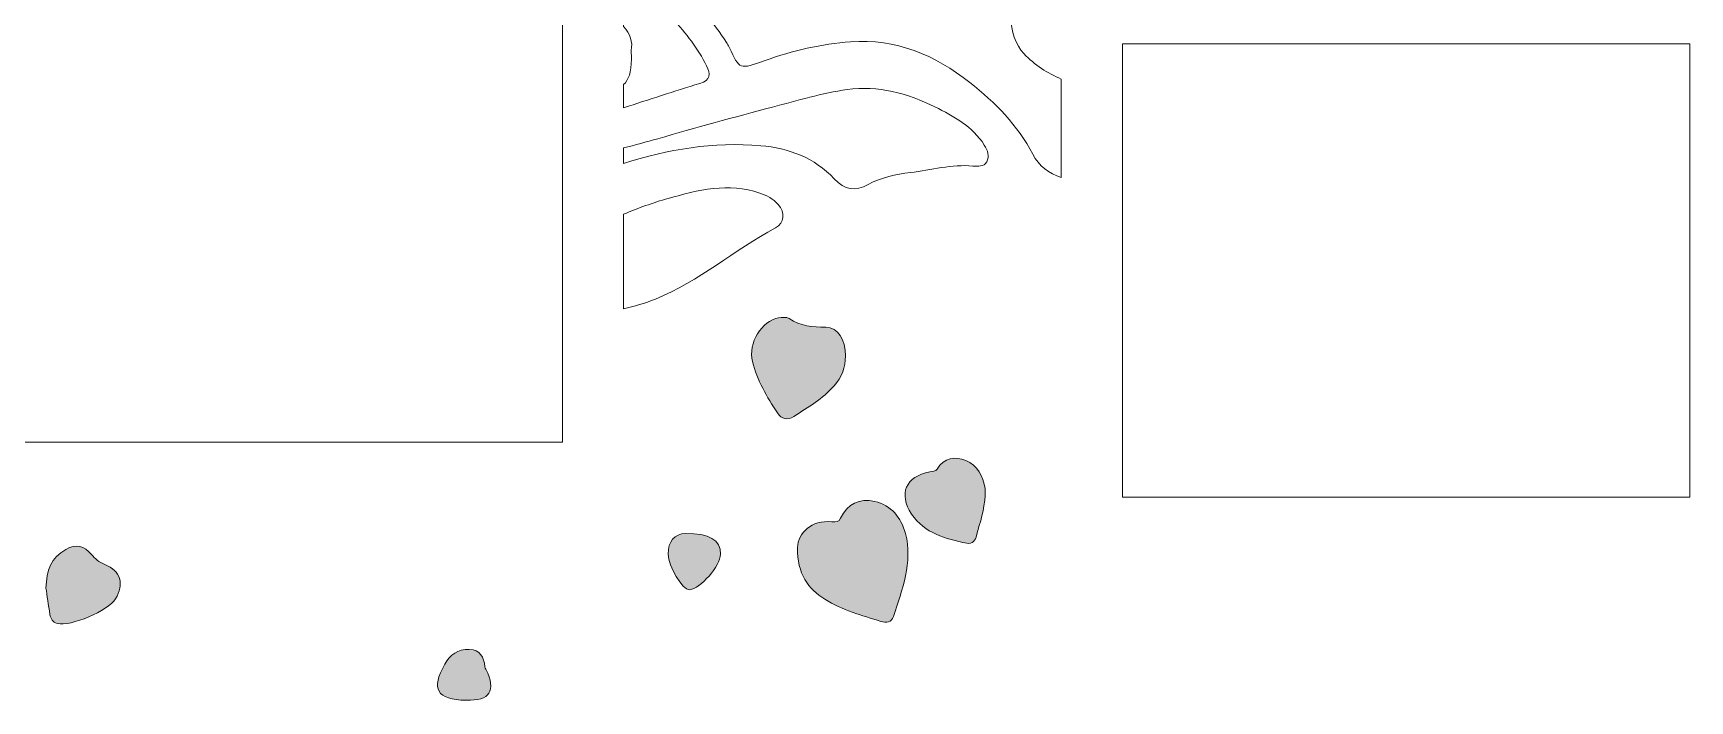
# Model space of a CAD drawing. Header units: inches. Extents: x 0 to 12, y -12 to 0.
# Drawn here: x 2.506 to 6.261, y -9.073 to -7.559 of the extents above; entities that cross this region are included whole.
import ezdxf

# ---------------------------------------------------------------- set-up
doc = ezdxf.new("R2010")
doc.units = ezdxf.units.IN
doc.header["$MEASUREMENT"] = 0
doc.layers.add('Layer 1', color=7, linetype='Continuous')

# ---------------------------------------------------------------- blocks, each defined once
blk = doc.blocks.new('block 2')
at = {"layer": 'Layer 1', "true_color": 0xffffff}
h = blk.add_hatch(color=7, dxfattribs=at)
h.dxf.hatch_style = 2
edge = h.paths.add_edge_path()
edge.add_spline(control_points=[(4.3469, -8.2905), (4.3466, -8.2538), (4.3308, -8.2266), (4.3023, -8.2256), (4.2726, -8.2247), (4.2449, -8.2236), (4.2195, -8.2058), (4.2139, -8.2018), (4.2033, -8.2033), (4.1954, -8.2045), (4.1572, -8.2103), (4.1259, -8.2616), (4.1363, -8.3033), (4.1469, -8.3459), (4.1686, -8.3838), (4.1929, -8.42), (4.2027, -8.4346), (4.2152, -8.4371), (4.2303, -8.4277), (4.2627, -8.4073), (4.2955, -8.3877), (4.3212, -8.3584), (4.3385, -8.3388), (4.3475, -8.3166), (4.3469, -8.2905)], knot_values=[0, 0, 0, 0, 1, 1, 1, 2, 2, 2, 3, 3, 3, 4, 4, 4, 5, 5, 5, 6, 6, 6, 7, 7, 7, 8, 8, 8, 8], degree=3, periodic=1)
h = blk.add_hatch(color=7, dxfattribs=at)
h.dxf.hatch_style = 2
edge = h.paths.add_edge_path()
edge.add_spline(control_points=[(4.6224, -8.7152), (4.635, -8.7178), (4.6415, -8.7085), (4.6443, -8.6978), (4.6523, -8.6679), (4.6622, -8.6384), (4.6635, -8.6071), (4.6635, -8.6019), (4.6641, -8.5967), (4.6634, -8.5916), (4.6595, -8.5632), (4.6466, -8.5388), (4.62, -8.5279), (4.5955, -8.5178), (4.5709, -8.5211), (4.5548, -8.5472), (4.5513, -8.5529), (4.5443, -8.5526), (4.5381, -8.5537), (4.4841, -8.5632), (4.4663, -8.6037), (4.497, -8.6492), (4.5267, -8.6932), (4.5742, -8.7055), (4.6224, -8.7152)], knot_values=[0, 0, 0, 0, 1, 1, 1, 2, 2, 2, 3, 3, 3, 4, 4, 4, 5, 5, 5, 6, 6, 6, 7, 7, 7, 8, 8, 8, 8], degree=3, periodic=1)
h = blk.add_hatch(color=7, dxfattribs=at)
h.dxf.hatch_style = 2
edge = h.paths.add_edge_path()
edge.add_spline(control_points=[(4.2386, -8.7251), (4.2373, -8.7856), (4.2629, -8.8187), (4.3006, -8.8424), (4.3394, -8.8668), (4.3839, -8.879), (4.4274, -8.8927), (4.4397, -8.8966), (4.4513, -8.8947), (4.4557, -8.8812), (4.4755, -8.8202), (4.5002, -8.7591), (4.4831, -8.6932), (4.4738, -8.6574), (4.451, -8.6293), (4.4133, -8.6205), (4.3792, -8.6126), (4.3519, -8.6258), (4.3361, -8.6582), (4.3316, -8.6676), (4.3262, -8.6677), (4.3165, -8.6668), (4.2702, -8.6625), (4.2388, -8.6918), (4.2386, -8.7251)], knot_values=[0, 0, 0, 0, 1, 1, 1, 2, 2, 2, 3, 3, 3, 4, 4, 4, 5, 5, 5, 6, 6, 6, 7, 7, 7, 8, 8, 8, 8], degree=3, periodic=1)
h = blk.add_hatch(color=7, dxfattribs=at)
h.dxf.hatch_style = 2
edge = h.paths.add_edge_path()
edge.add_spline(control_points=[(3.9937, -8.8207), (4.0183, -8.8186), (4.0637, -8.7667), (4.0639, -8.7405), (4.0641, -8.7077), (4.0388, -8.6928), (3.9838, -8.6934), (3.9597, -8.6936), (3.945, -8.7114), (3.9452, -8.74), (3.9453, -8.7674), (3.9781, -8.822), (3.9937, -8.8207)], knot_values=[0, 0, 0, 0, 1, 1, 1, 2, 2, 2, 3, 3, 3, 4, 4, 4, 4], degree=3, periodic=1)
h = blk.add_hatch(color=7, dxfattribs=at)
h.dxf.hatch_style = 2
edge = h.paths.add_edge_path()
edge.add_spline(control_points=[(2.5605, -8.8973), (2.5912, -8.9047), (2.676, -8.869), (2.6927, -8.8416), (2.7131, -8.8082), (2.7043, -8.7779), (2.6683, -8.7635), (2.6552, -8.7583), (2.6464, -8.751), (2.6375, -8.7402), (2.6224, -8.7218), (2.6035, -8.7159), (2.5798, -8.7294), (2.5467, -8.7481), (2.5362, -8.7772), (2.535, -8.8169), (2.5375, -8.834), (2.5404, -8.8555), (2.5441, -8.877), (2.5457, -8.8864), (2.5497, -8.8947), (2.5605, -8.8973)], knot_values=[0, 0, 0, 0, 1, 1, 1, 2, 2, 2, 3, 3, 3, 4, 4, 4, 5, 5, 5, 6, 6, 6, 7, 7, 7, 7], degree=3, periodic=1)
h = blk.add_hatch(color=7, dxfattribs=at)
h.dxf.hatch_style = 2
edge = h.paths.add_edge_path()
edge.add_spline(control_points=[(3.4942, -8.9561), (3.4683, -8.9551), (3.4511, -8.9679), (3.4389, -8.9896), (3.4068, -9.0463), (3.4206, -9.0696), (3.4874, -9.0714), (3.5415, -9.0728), (3.556, -9.05), (3.5322, -9.0011), (3.5313, -8.9992), (3.53, -8.9973), (3.5298, -8.9954), (3.5273, -8.9738), (3.5197, -8.9571), (3.4942, -8.9561)], knot_values=[0, 0, 0, 0, 1, 1, 1, 2, 2, 2, 3, 3, 3, 4, 4, 4, 5, 5, 5, 5], degree=3, periodic=1)
at = {"layer": 'Layer 1', "lineweight": 0}
for points in [[(3.7054, -8.3683), (3.7054, -8.4294), (3.7054, -8.4861), (3.6411, -8.4861), (3.5446, -8.4861), (3.3792, -8.4861), (3.2471, -8.4861), (3.1879, -8.4861), (2.9653, -8.4861), (2.8925, -8.4861), (2.7854, -8.4861), (2.5931, -8.4861), (2.4836, -8.4861)], [(2.4224, -7.4583), (2.8689, -7.4583), (3.1107, -7.4583), (3.2674, -7.4583), (3.3158, -7.4583), (3.3567, -7.4583), (3.474, -7.4583), (3.6365, -7.4583), (3.7054, -7.4583), (3.7054, -7.7594), (3.7054, -7.8433), (3.7054, -7.9086), (3.7054, -8.038), (3.7054, -8.2151), (3.7054, -8.3021), (3.7054, -8.3683)], [(6.261, -8.6111), (6.2168, -8.6111), (5.6017, -8.6111), (5.2062, -8.6111), (4.9751, -8.6111), (4.9751, -8.3948), (4.9751, -8.1429), (4.9751, -7.949), (4.9751, -7.6751), (4.9751, -7.5833), (5.0025, -7.5833), (5.5443, -7.5833), (6.2157, -7.5833), (6.261, -7.5833), (6.261, -7.5954), (6.261, -7.945), (6.261, -8.6111)]]:
    blk.add_lwpolyline(points, dxfattribs=at)
for points, knots in [([(4.7715, -7.833), (4.7374, -7.7675), (4.6867, -7.7158), (4.6292, -7.6707), (4.5499, -7.6083), (4.4608, -7.5707), (4.3588, -7.5782), (4.2926, -7.583), (4.2275, -7.5984), (4.1649, -7.6207), (4.1072, -7.6414), (4.1072, -7.6423), (4.0835, -7.5905), (4.0818, -7.5868), (4.0794, -7.5832), (4.0772, -7.5798), (4.0492, -7.5344), (4.0121, -7.4971), (3.9736, -7.4605), (3.9486, -7.4368), (3.9289, -7.4096), (3.9132, -7.3783), (3.8972, -7.3466), (3.8958, -7.31), (3.8767, -7.2754), (3.8651, -7.3096), (3.8793, -7.3372), (3.8804, -7.3654), (3.8831, -7.4308), (3.9122, -7.4812), (3.956, -7.5273), (3.9858, -7.5587), (4.0128, -7.5936), (4.0322, -7.6329), (4.0412, -7.6511), (4.0421, -7.6651), (4.0167, -7.6728), (3.9589, -7.6903), (3.9019, -7.7096), (3.8443, -7.7279), (3.8443, -7.7279), (3.8443, -7.6752), (3.8443, -7.6752), (3.8557, -7.6655), (3.8614, -7.6467), (3.8621, -7.6177), (3.8622, -7.6126), (3.8617, -7.6074), (3.8613, -7.5979), (3.8656, -7.5791), (3.8589, -7.5604), (3.8443, -7.5433), (3.8443, -7.5433), (3.8443, -7.3194), (3.8443, -7.3194), (3.8443, -7.3194), (3.7872, -7.3194), (3.7872, -7.3194), (3.8053, -7.2466), (3.7592, -7.1882), (3.68, -7.1939), (3.6693, -7.1946), (3.6629, -7.1934), (3.659, -7.1816), (3.6349, -7.1087), (3.5468, -7.1003), (3.4936, -7.1522), (3.4564, -7.1884), (3.4417, -7.2333), (3.4401, -7.2875), (3.4408, -7.2982), (3.4419, -7.3087), (3.4435, -7.3194), (3.4435, -7.3194), (3.3611, -7.3194), (3.3611, -7.3194), (3.3679, -7.3089), (3.3767, -7.2987), (3.3871, -7.2889), (3.4146, -7.2628), (3.43, -7.2309), (3.4188, -7.1908), (3.416, -7.1809), (3.4171, -7.1701), (3.4169, -7.1597), (3.4164, -7.1187), (3.4201, -7.1122), (3.4619, -7.1086), (3.5274, -7.103), (3.5804, -7.0721), (3.6268, -7.0293), (3.6769, -6.983), (3.7237, -6.9329), (3.7724, -6.8851), (3.831, -6.8271), (3.8982, -6.7814), (3.9807, -6.7689), (4.0658, -6.7558), (4.1469, -6.7758), (4.225, -6.8128), (4.2963, -6.8464), (4.3599, -6.8947), (4.4336, -6.923), (4.5003, -6.9484), (4.5696, -6.9669), (4.6351, -6.9958), (4.6724, -7.0121), (4.7115, -7.0248), (4.7528, -7.0204), (4.8001, -7.0153), (4.8469, -7.0062), (4.894, -6.998), (4.9065, -6.9957), (4.9179, -6.9959), (4.9306, -6.9978), (5.0011, -7.0068), (5.0511, -7.0496), (5.0986, -7.0972), (5.1368, -7.1354), (5.1676, -7.1801), (5.2079, -7.2168), (5.2883, -7.29), (5.3694, -7.3623), (5.4406, -7.4444), (5.4406, -7.4444), (4.9953, -7.4444), (4.9953, -7.4444), (4.9853, -7.4266), (4.9701, -7.4107), (4.9504, -7.3969), (4.9243, -7.3786), (4.8917, -7.3728), (4.8692, -7.3932), (4.8389, -7.4207), (4.8125, -7.4482), (4.7675, -7.444), (4.7635, -7.4436), (4.759, -7.4496), (4.7544, -7.4521), (4.709, -7.4776), (4.7142, -7.565), (4.7514, -7.605), (4.7763, -7.6316), (4.8051, -7.6494), (4.8363, -7.663), (4.8363, -7.663), (4.8363, -7.8858), (4.8363, -7.8858), (4.8087, -7.8771), (4.7856, -7.8603), (4.7715, -7.833)], [0, 0, 0, 0, 1, 1, 1, 2, 2, 2, 3, 3, 3, 4, 4, 4, 5, 5, 5, 6, 6, 6, 7, 7, 7, 8, 8, 8, 9, 9, 9, 10, 10, 10, 11, 11, 11, 12, 12, 12, 13, 13, 13, 14, 14, 14, 15, 15, 15, 16, 16, 16, 17, 17, 17, 18, 18, 18, 19, 19, 19, 20, 20, 20, 21, 21, 21, 22, 22, 22, 23, 23, 23, 24, 24, 24, 25, 25, 25, 26, 26, 26, 27, 27, 27, 28, 28, 28, 29, 29, 29, 30, 30, 30, 31, 31, 31, 32, 32, 32, 33, 33, 33, 34, 34, 34, 35, 35, 35, 36, 36, 36, 37, 37, 37, 38, 38, 38, 39, 39, 39, 40, 40, 40, 41, 41, 41, 42, 42, 42, 43, 43, 43, 44, 44, 44, 45, 45, 45, 46, 46, 46, 47, 47, 47, 48, 48, 48, 49, 49, 49, 50, 50, 50, 50]), ([(4.6672, -7.8505), (4.6612, -7.8621), (4.6469, -7.8609), (4.6361, -7.8601), (4.5876, -7.8555), (4.5414, -7.8694), (4.4942, -7.8748), (4.4613, -7.8786), (4.4285, -7.8859), (4.3989, -7.9018), (4.369, -7.9178), (4.345, -7.9146), (4.3214, -7.8891), (4.2769, -7.8408), (4.2182, -7.8196), (4.155, -7.814), (4.0476, -7.8043), (3.9447, -7.8223), (3.8443, -7.8544), (3.8443, -7.8544), (3.8443, -7.8186), (3.8443, -7.8186), (3.8701, -7.8125), (3.8958, -7.8055), (3.9215, -7.7982), (4.0079, -7.773), (4.0947, -7.7493), (4.1818, -7.7264), (4.2379, -7.7115), (4.2939, -7.695), (4.3511, -7.6866), (4.4207, -7.6766), (4.4878, -7.695), (4.5499, -7.7259), (4.5922, -7.7471), (4.6351, -7.7697), (4.6618, -7.8125), (4.6697, -7.825), (4.6738, -7.8379), (4.6672, -7.8505)], [0, 0, 0, 0, 1, 1, 1, 2, 2, 2, 3, 3, 3, 4, 4, 4, 5, 5, 5, 6, 6, 6, 7, 7, 7, 8, 8, 8, 9, 9, 9, 10, 10, 10, 11, 11, 11, 12, 12, 12, 13, 13, 13, 13]), ([(4.1885, -8.0003), (4.0954, -8.0504), (4.0154, -8.1216), (3.9162, -8.1618), (3.8928, -8.1714), (3.8686, -8.1783), (3.8443, -8.1841), (3.8443, -8.1841), (3.8443, -7.9691), (3.8443, -7.9691), (3.8771, -7.9554), (3.9107, -7.9433), (3.9453, -7.9336), (4.0126, -7.9147), (4.0818, -7.8966), (4.1531, -7.9215), (4.1693, -7.9272), (4.1836, -7.9343), (4.1946, -7.9471), (4.2107, -7.9658), (4.2093, -7.989), (4.1885, -8.0003)], [0, 0, 0, 0, 1, 1, 1, 2, 2, 2, 3, 3, 3, 4, 4, 4, 5, 5, 5, 6, 6, 6, 7, 7, 7, 7]), ([(4.3469, -8.2905), (4.3466, -8.2538), (4.3308, -8.2266), (4.3023, -8.2256), (4.2726, -8.2247), (4.2449, -8.2236), (4.2195, -8.2058), (4.2139, -8.2018), (4.2033, -8.2033), (4.1954, -8.2045), (4.1572, -8.2103), (4.1259, -8.2616), (4.1363, -8.3033), (4.1469, -8.3459), (4.1686, -8.3838), (4.1929, -8.42), (4.2027, -8.4346), (4.2152, -8.4371), (4.2303, -8.4277), (4.2627, -8.4073), (4.2955, -8.3877), (4.3212, -8.3584), (4.3385, -8.3388), (4.3475, -8.3166), (4.3469, -8.2905)], [0, 0, 0, 0, 1, 1, 1, 2, 2, 2, 3, 3, 3, 4, 4, 4, 5, 5, 5, 6, 6, 6, 7, 7, 7, 8, 8, 8, 8]), ([(4.6224, -8.7152), (4.635, -8.7178), (4.6415, -8.7085), (4.6443, -8.6978), (4.6523, -8.6679), (4.6622, -8.6384), (4.6635, -8.6071), (4.6635, -8.6019), (4.6641, -8.5967), (4.6634, -8.5916), (4.6595, -8.5632), (4.6466, -8.5388), (4.62, -8.5279), (4.5955, -8.5178), (4.5709, -8.5211), (4.5548, -8.5472), (4.5513, -8.5529), (4.5443, -8.5526), (4.5381, -8.5537), (4.4841, -8.5632), (4.4663, -8.6037), (4.497, -8.6492), (4.5267, -8.6932), (4.5742, -8.7055), (4.6224, -8.7152)], [0, 0, 0, 0, 1, 1, 1, 2, 2, 2, 3, 3, 3, 4, 4, 4, 5, 5, 5, 6, 6, 6, 7, 7, 7, 8, 8, 8, 8]), ([(4.2386, -8.7251), (4.2373, -8.7856), (4.2629, -8.8187), (4.3006, -8.8424), (4.3394, -8.8668), (4.3839, -8.879), (4.4274, -8.8927), (4.4397, -8.8966), (4.4513, -8.8947), (4.4557, -8.8812), (4.4755, -8.8202), (4.5002, -8.7591), (4.4831, -8.6932), (4.4738, -8.6574), (4.451, -8.6293), (4.4133, -8.6205), (4.3792, -8.6126), (4.3519, -8.6258), (4.3361, -8.6582), (4.3316, -8.6676), (4.3262, -8.6677), (4.3165, -8.6668), (4.2702, -8.6625), (4.2388, -8.6918), (4.2386, -8.7251)], [0, 0, 0, 0, 1, 1, 1, 2, 2, 2, 3, 3, 3, 4, 4, 4, 5, 5, 5, 6, 6, 6, 7, 7, 7, 8, 8, 8, 8]), ([(3.9937, -8.8207), (4.0183, -8.8186), (4.0637, -8.7667), (4.0639, -8.7405), (4.0641, -8.7077), (4.0388, -8.6928), (3.9838, -8.6934), (3.9597, -8.6936), (3.945, -8.7114), (3.9452, -8.74), (3.9453, -8.7674), (3.9781, -8.822), (3.9937, -8.8207)], [0, 0, 0, 0, 1, 1, 1, 2, 2, 2, 3, 3, 3, 4, 4, 4, 4]), ([(2.5605, -8.8973), (2.5912, -8.9047), (2.676, -8.869), (2.6927, -8.8416), (2.7131, -8.8082), (2.7043, -8.7779), (2.6683, -8.7635), (2.6552, -8.7583), (2.6464, -8.751), (2.6375, -8.7402), (2.6224, -8.7218), (2.6035, -8.7159), (2.5798, -8.7294), (2.5467, -8.7481), (2.5362, -8.7772), (2.535, -8.8169), (2.5375, -8.834), (2.5404, -8.8555), (2.5441, -8.877), (2.5457, -8.8864), (2.5497, -8.8947), (2.5605, -8.8973)], [0, 0, 0, 0, 1, 1, 1, 2, 2, 2, 3, 3, 3, 4, 4, 4, 5, 5, 5, 6, 6, 6, 7, 7, 7, 7]), ([(3.4942, -8.9561), (3.4683, -8.9551), (3.4511, -8.9679), (3.4389, -8.9896), (3.4068, -9.0463), (3.4206, -9.0696), (3.4874, -9.0714), (3.5415, -9.0728), (3.556, -9.05), (3.5322, -9.0011), (3.5313, -8.9992), (3.53, -8.9973), (3.5298, -8.9954), (3.5273, -8.9738), (3.5197, -8.9571), (3.4942, -8.9561)], [0, 0, 0, 0, 1, 1, 1, 2, 2, 2, 3, 3, 3, 4, 4, 4, 5, 5, 5, 5])]:
    blk.add_open_spline(points, degree=3, knots=knots, dxfattribs=at)

msp = doc.modelspace()

# ---------------------------------------------------------------- block references
at = {"layer": 'Layer 1'}
msp.add_blockref('block 2', (0, 0), dxfattribs=at)

doc.saveas('drawing.dxf')
